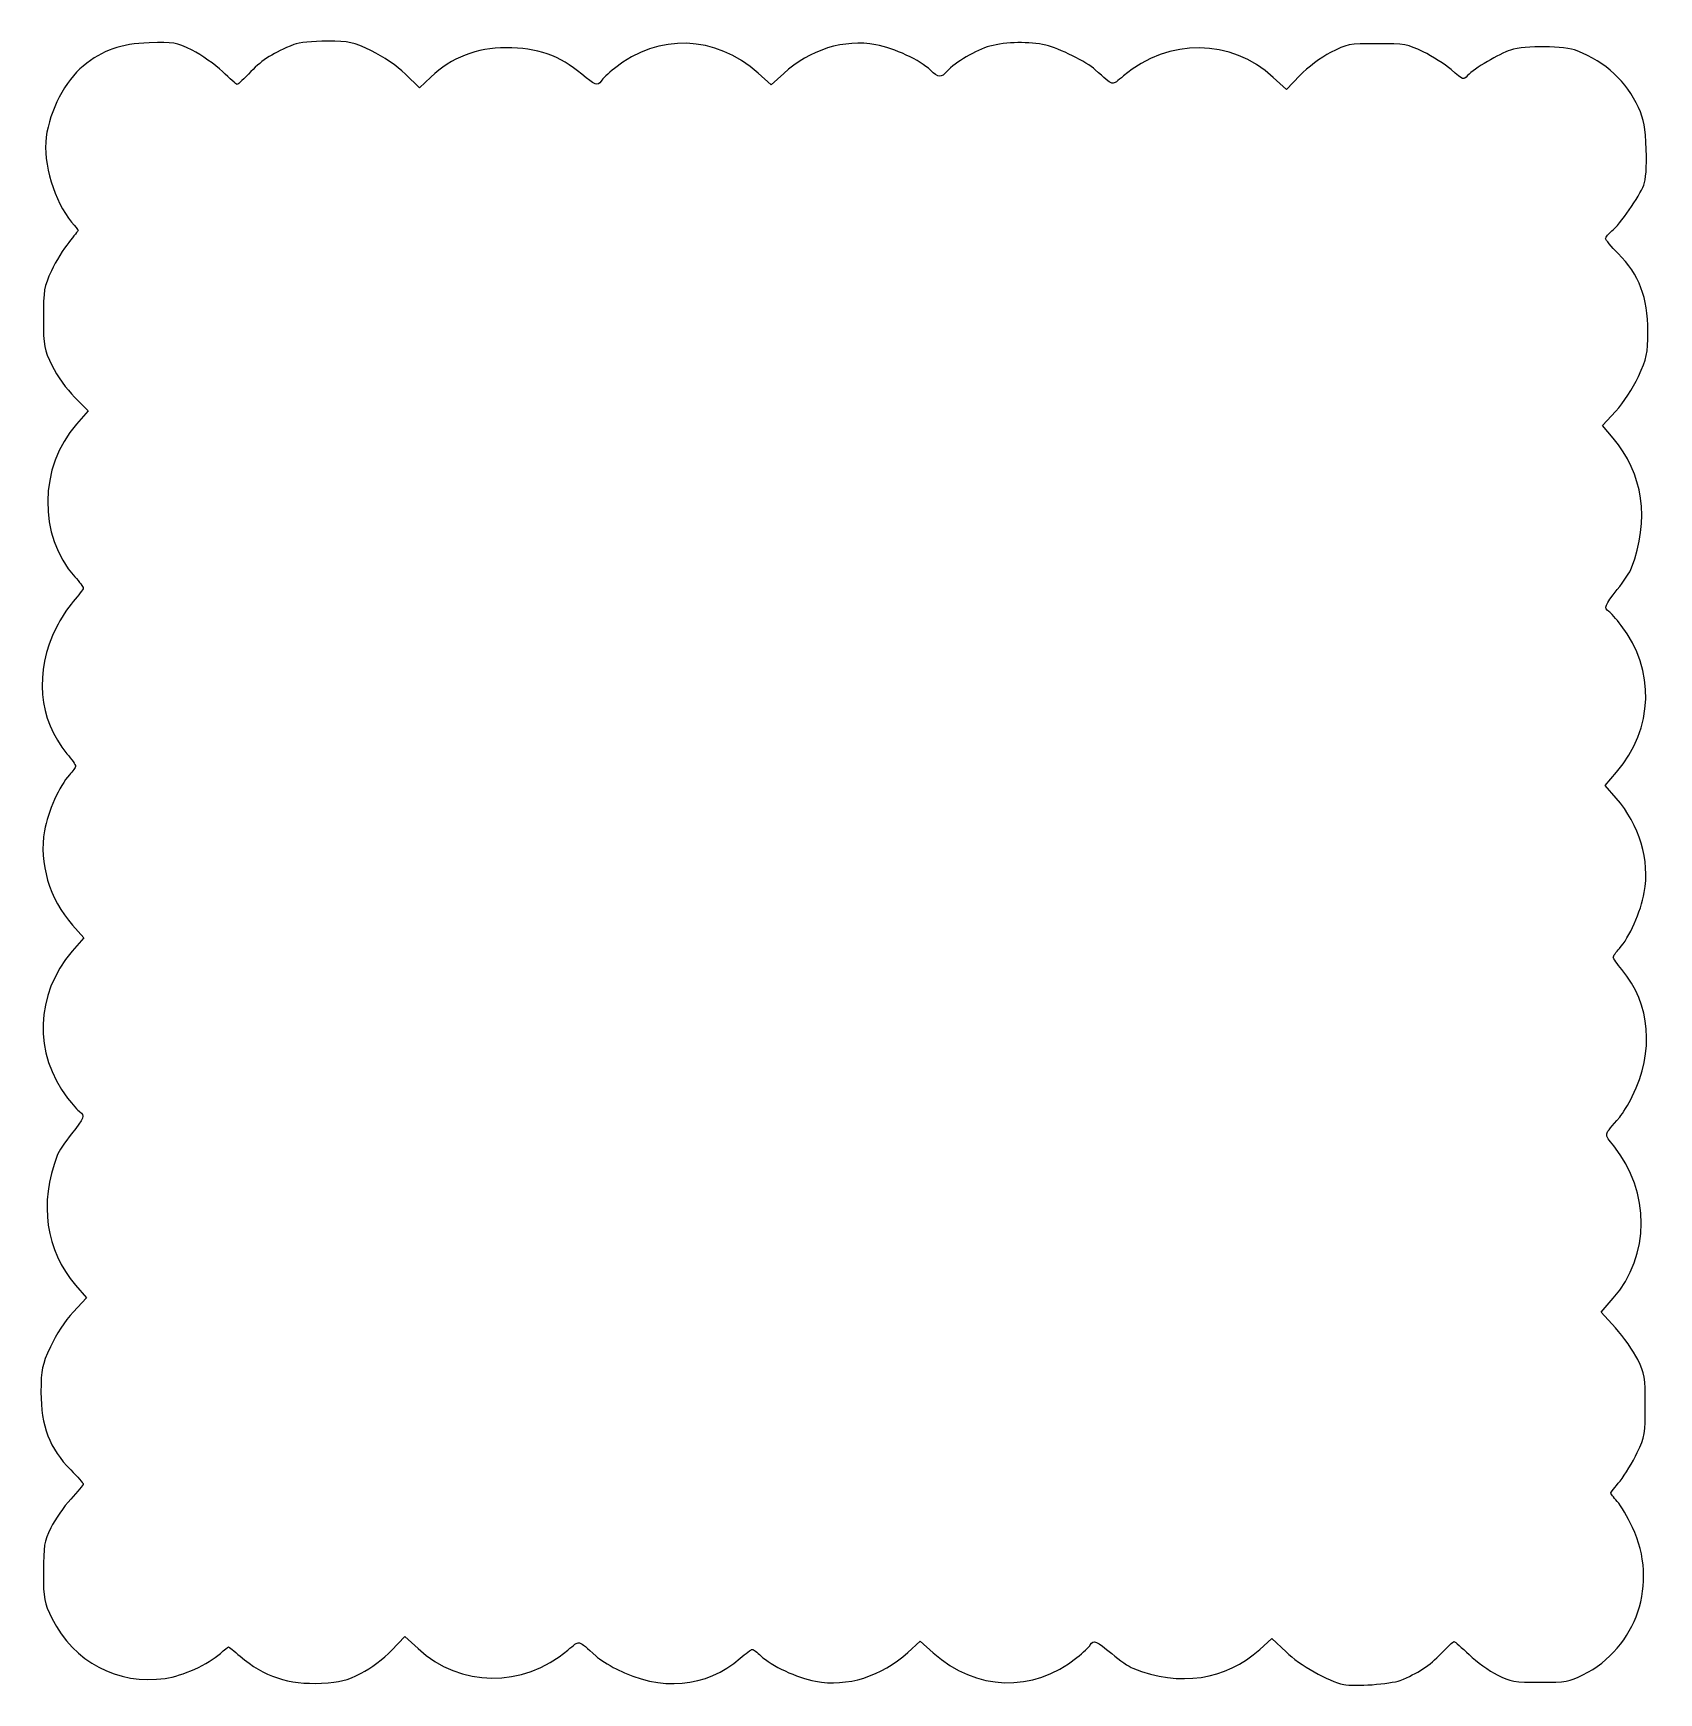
# Model space of a CAD drawing. Header units: centimetres. Extents: x -25.5 to 13.3, y -17.3 to 22.4.
import ezdxf

# ---------------------------------------------------------------- set-up
doc = ezdxf.new("R2010")
doc.units = ezdxf.units.CM
doc.header["$MEASUREMENT"] = 0
doc.layers.add('Layer 1', color=7, linetype='Continuous')

msp = doc.modelspace()

# ---------------------------------------------------------------- linework, layer by layer
at = {"layer": 'Layer 1'}
msp.add_open_spline([(5.77326, -17.06141), (5.40767, -16.98345), (4.71507, -16.59296), (4.3976, -16.28581), (4.3976, -16.28581), (4.3976, -16.28581), (4.06152, -15.96065), (4.06152, -15.96065), (4.06152, -15.96065), (4.06152, -15.96065), (3.76844, -16.22497), (3.76844, -16.22497), (3.76844, -16.22497), (2.95781, -16.95603), (1.85594, -17.11988), (0.74113, -16.67514), (0.74113, -16.67514), (0.65283, -16.63991), (0.42572, -16.48206), (0.23645, -16.32436), (0.23645, -16.32436), (-0.13075, -16.0184), (-0.19775, -15.99139), (-0.27488, -16.1182), (-0.27488, -16.1182), (-0.30183, -16.16252), (-0.44797, -16.29884), (-0.59963, -16.42115), (-0.59963, -16.42115), (-1.6401, -17.26021), (-3.01134, -17.21472), (-4.02512, -16.30751), (-4.02512, -16.30751), (-4.02512, -16.30751), (-4.33862, -16.02697), (-4.33862, -16.02697), (-4.33862, -16.02697), (-4.33862, -16.02697), (-4.63476, -16.29934), (-4.63476, -16.29934), (-4.63476, -16.29934), (-5.25045, -16.86561), (-6.08475, -17.12547), (-6.83465, -16.98453), (-6.83465, -16.98453), (-7.2837, -16.90013), (-7.89103, -16.61745), (-8.14016, -16.37686), (-8.14016, -16.37686), (-8.22626, -16.29371), (-8.31839, -16.22568), (-8.34489, -16.22568), (-8.34489, -16.22568), (-8.37139, -16.22568), (-8.50061, -16.31984), (-8.63204, -16.43493), (-8.63204, -16.43493), (-9.43862, -17.14119), (-10.53971, -17.23618), (-11.59338, -16.69041), (-11.59338, -16.69041), (-11.77969, -16.59391), (-11.99613, -16.45692), (-12.07437, -16.38599), (-12.07437, -16.38599), (-12.52076, -15.98131), (-12.45532, -15.99554), (-12.74673, -16.23977), (-12.74673, -16.23977), (-13.82949, -17.14724), (-15.31535, -17.13318), (-16.32274, -16.20593), (-16.32274, -16.20593), (-16.32274, -16.20593), (-16.63447, -15.919), (-16.63447, -15.919), (-16.63447, -15.919), (-16.63447, -15.919), (-16.95659, -16.25266), (-16.95659, -16.25266), (-16.95659, -16.25266), (-17.13772, -16.44028), (-17.45621, -16.67756), (-17.68426, -16.79479), (-17.68426, -16.79479), (-18.02946, -16.97224), (-18.17017, -17.00719), (-18.62975, -17.02967), (-18.62975, -17.02967), (-19.41413, -17.06803), (-20.00143, -16.87365), (-20.57042, -16.38736), (-20.57042, -16.38736), (-20.7148, -16.26396), (-20.83981, -16.16301), (-20.84823, -16.16301), (-20.84823, -16.16301), (-20.85665, -16.16301), (-20.94366, -16.23448), (-21.04159, -16.32184), (-21.04159, -16.32184), (-21.33378, -16.58251), (-21.9379, -16.85517), (-22.35789, -16.91594), (-22.35789, -16.91594), (-23.4882, -17.07948), (-24.54492, -16.52176), (-25.05587, -15.49199), (-25.05587, -15.49199), (-25.25521, -15.09024), (-25.26398, -15.04338), (-25.26398, -14.37975), (-25.26398, -14.37975), (-25.26398, -13.74203), (-25.24995, -13.65815), (-25.08757, -13.32501), (-25.08757, -13.32501), (-24.99054, -13.12595), (-24.77684, -12.81673), (-24.61267, -12.63785), (-24.61267, -12.63785), (-24.4485, -12.45897), (-24.31418, -12.29638), (-24.31418, -12.27653), (-24.31418, -12.27653), (-24.31418, -12.25668), (-24.44937, -12.10423), (-24.61461, -11.93774), (-24.61461, -11.93774), (-25.1221, -11.4264), (-25.32608, -10.8922), (-25.323, -10.08252), (-25.323, -10.08252), (-25.3209, -9.53057), (-25.30442, -9.45155), (-25.09769, -9.00229), (-25.09769, -9.00229), (-24.963, -8.70959), (-24.74873, -8.38138), (-24.55679, -8.17377), (-24.55679, -8.17377), (-24.55679, -8.17377), (-24.23894, -7.82997), (-24.23894, -7.82997), (-24.23894, -7.82997), (-24.23894, -7.82997), (-24.49732, -7.53015), (-24.49732, -7.53015), (-24.49732, -7.53015), (-25.21197, -6.7009), (-25.37214, -5.57372), (-24.93738, -4.43331), (-24.93738, -4.43331), (-24.90294, -4.34298), (-24.74864, -4.11066), (-24.59447, -3.91704), (-24.59447, -3.91704), (-24.29538, -3.5414), (-24.26897, -3.47286), (-24.39294, -3.39397), (-24.39294, -3.39397), (-24.43626, -3.3664), (-24.56953, -3.2169), (-24.68909, -3.06176), (-24.68909, -3.06176), (-25.5093, -1.99739), (-25.46484, -0.59465), (-24.578, 0.44242), (-24.578, 0.44242), (-24.578, 0.44242), (-24.30376, 0.76312), (-24.30376, 0.76312), (-24.30376, 0.76312), (-24.30376, 0.76312), (-24.57001, 1.06606), (-24.57001, 1.06606), (-24.57001, 1.06606), (-25.12357, 1.69589), (-25.37759, 2.54936), (-25.23982, 3.31648), (-25.23982, 3.31648), (-25.15732, 3.77585), (-24.88098, 4.39713), (-24.6458, 4.65198), (-24.6458, 4.65198), (-24.56452, 4.74006), (-24.49802, 4.8343), (-24.49802, 4.86141), (-24.49802, 4.86141), (-24.49802, 4.88852), (-24.59007, 5.02071), (-24.70257, 5.15516), (-24.70257, 5.15516), (-25.39111, 5.97804), (-25.48567, 7.10698), (-24.95572, 8.17762), (-24.95572, 8.17762), (-24.86326, 8.36441), (-24.68152, 8.64113), (-24.55186, 8.79255), (-24.55186, 8.79255), (-24.42219, 8.94397), (-24.31567, 9.08745), (-24.31515, 9.11139), (-24.31515, 9.11139), (-24.31462, 9.13533), (-24.40604, 9.25747), (-24.51829, 9.38282), (-24.51829, 9.38282), (-25.39228, 10.35875), (-25.37436, 12.00387), (-24.47863, 13.02251), (-24.47863, 13.02251), (-24.47863, 13.02251), (-24.19822, 13.3414), (-24.19822, 13.3414), (-24.19822, 13.3414), (-24.19822, 13.3414), (-24.52439, 13.67092), (-24.52439, 13.67092), (-24.52439, 13.67092), (-24.70603, 13.85443), (-24.94216, 14.18531), (-25.05728, 14.41768), (-25.05728, 14.41768), (-25.25643, 14.81964), (-25.264, 14.86133), (-25.264, 15.55581), (-25.264, 15.55581), (-25.264, 16.23329), (-25.25253, 16.30122), (-25.07345, 16.68415), (-25.07345, 16.68415), (-24.96865, 16.90825), (-24.78252, 17.21416), (-24.65982, 17.36395), (-24.65982, 17.36395), (-24.53713, 17.51374), (-24.43674, 17.64334), (-24.43674, 17.65196), (-24.43674, 17.65196), (-24.43674, 17.66057), (-24.50661, 17.74958), (-24.59201, 17.84976), (-24.59201, 17.84976), (-25.00091, 18.32941), (-25.2812, 19.26228), (-25.20004, 19.87339), (-25.20004, 19.87339), (-25.11501, 20.51368), (-24.7443, 21.22513), (-24.31409, 21.57369), (-24.31409, 21.57369), (-23.83987, 21.95791), (-23.42555, 22.10398), (-22.74355, 22.12743), (-22.74355, 22.12743), (-22.15038, 22.14782), (-22.10466, 22.13986), (-21.71744, 21.94882), (-21.71744, 21.94882), (-21.49454, 21.83885), (-21.1683, 21.61071), (-20.99248, 21.44184), (-20.99248, 21.44184), (-20.81666, 21.27298), (-20.65797, 21.13514), (-20.63984, 21.13554), (-20.63984, 21.13554), (-20.62171, 21.13594), (-20.47427, 21.2734), (-20.3122, 21.44101), (-20.3122, 21.44101), (-20.03268, 21.73008), (-19.77441, 21.89252), (-19.2894, 22.08431), (-19.2894, 22.08431), (-19.1611, 22.13504), (-18.84102, 22.16819), (-18.49279, 22.1668), (-18.49279, 22.1668), (-17.95323, 22.16465), (-17.87599, 22.14779), (-17.43682, 21.93631), (-17.43682, 21.93631), (-17.14993, 21.79816), (-16.82982, 21.57931), (-16.62547, 21.3816), (-16.62547, 21.3816), (-16.62547, 21.3816), (-16.28795, 21.05506), (-16.28795, 21.05506), (-16.28795, 21.05506), (-16.28795, 21.05506), (-16.01771, 21.30988), (-16.01771, 21.30988), (-16.01771, 21.30988), (-15.52353, 21.77586), (-14.9227, 22.01065), (-14.22165, 22.01173), (-14.22165, 22.01173), (-13.47943, 22.01287), (-12.93856, 21.82328), (-12.41529, 21.37853), (-12.41529, 21.37853), (-12.10715, 21.11663), (-12.0309, 21.08964), (-11.95443, 21.21539), (-11.95443, 21.21539), (-11.92748, 21.25971), (-11.78134, 21.39603), (-11.62968, 21.51834), (-11.62968, 21.51834), (-10.58921, 22.35739), (-9.21797, 22.3119), (-8.20419, 21.4047), (-8.20419, 21.4047), (-8.20419, 21.4047), (-7.89069, 21.12416), (-7.89069, 21.12416), (-7.89069, 21.12416), (-7.89069, 21.12416), (-7.59455, 21.39653), (-7.59455, 21.39653), (-7.59455, 21.39653), (-6.97886, 21.9628), (-6.14456, 22.22266), (-5.39466, 22.08172), (-5.39466, 22.08172), (-4.94561, 21.99732), (-4.33828, 21.71464), (-4.08915, 21.47405), (-4.08915, 21.47405), (-3.89901, 21.29043), (-3.83747, 21.28629), (-3.69483, 21.44753), (-3.69483, 21.44753), (-3.50189, 21.66563), (-3.00482, 21.95692), (-2.67002, 22.04809), (-2.67002, 22.04809), (-2.29057, 22.15142), (-1.72267, 22.16111), (-1.33963, 22.0708), (-1.33963, 22.0708), (-1.01699, 21.99473), (-0.36029, 21.66958), (-0.15726, 21.48538), (-0.15726, 21.48538), (0.29155, 21.0782), (0.22591, 21.09264), (0.51743, 21.33696), (0.51743, 21.33696), (1.60019, 22.24443), (3.08605, 22.23036), (4.09344, 21.30312), (4.09344, 21.30312), (4.09344, 21.30312), (4.40517, 21.01619), (4.40517, 21.01619), (4.40517, 21.01619), (4.40517, 21.01619), (4.72729, 21.34985), (4.72729, 21.34985), (4.72729, 21.34985), (4.90668, 21.53567), (5.23013, 21.77721), (5.45728, 21.89498), (5.45728, 21.89498), (5.85021, 22.0987), (5.89097, 22.10645), (6.56985, 22.10645), (6.56985, 22.10645), (7.23116, 22.10645), (7.29907, 22.0945), (7.67285, 21.91231), (7.67285, 21.91231), (7.89192, 21.80553), (8.19096, 21.61513), (8.33738, 21.48918), (8.33738, 21.48918), (8.64433, 21.22517), (8.61911, 21.23419), (8.73079, 21.34843), (8.73079, 21.34843), (8.89628, 21.51772), (9.48262, 21.86358), (9.75629, 21.95333), (9.75629, 21.95333), (10.10101, 22.06638), (11.05391, 22.05683), (11.34951, 21.93735), (11.34951, 21.93735), (12.0299, 21.66237), (12.52611, 21.20235), (12.80898, 20.58432), (12.80898, 20.58432), (12.94644, 20.28398), (12.97647, 20.12104), (12.99423, 19.57907), (12.99423, 19.57907), (13.00803, 19.15766), (12.98853, 18.86276), (12.93826, 18.73282), (12.93826, 18.73282), (12.83339, 18.46176), (12.36545, 17.78746), (12.17695, 17.63578), (12.17695, 17.63578), (12.09259, 17.5679), (12.02358, 17.48716), (12.02358, 17.45635), (12.02358, 17.45635), (12.02358, 17.42554), (12.15877, 17.26411), (12.32401, 17.09762), (12.32401, 17.09762), (12.8315, 16.58628), (13.03548, 16.05208), (13.0324, 15.2424), (13.0324, 15.2424), (13.03029, 14.69045), (13.01382, 14.61143), (12.80709, 14.16217), (12.80709, 14.16217), (12.6724, 13.86947), (12.45813, 13.54126), (12.26619, 13.33365), (12.26619, 13.33365), (12.26619, 13.33365), (11.94834, 12.98985), (11.94834, 12.98985), (11.94834, 12.98985), (11.94834, 12.98985), (12.20672, 12.69003), (12.20672, 12.69003), (12.20672, 12.69003), (12.92137, 11.86078), (13.08154, 10.7336), (12.64678, 9.59319), (12.64678, 9.59319), (12.61234, 9.50286), (12.45804, 9.27054), (12.30387, 9.07692), (12.30387, 9.07692), (12.00478, 8.70129), (11.97837, 8.63274), (12.10234, 8.55385), (12.10234, 8.55385), (12.14566, 8.52628), (12.27893, 8.37678), (12.39848, 8.22164), (12.39848, 8.22164), (13.2187, 7.15727), (13.17423, 5.75453), (12.28739, 4.71746), (12.28739, 4.71746), (12.28739, 4.71746), (12.01315, 4.39676), (12.01315, 4.39676), (12.01315, 4.39676), (12.01315, 4.39676), (12.2794, 4.09382), (12.2794, 4.09382), (12.2794, 4.09382), (12.83296, 3.46399), (13.08698, 2.61052), (12.94921, 1.8434), (12.94921, 1.8434), (12.86671, 1.38403), (12.59037, 0.76275), (12.35519, 0.5079), (12.35519, 0.5079), (12.27391, 0.41982), (12.2074, 0.32558), (12.2074, 0.29847), (12.2074, 0.29847), (12.2074, 0.27136), (12.29945, 0.13917), (12.41195, 0.00472), (12.41195, 0.00472), (13.10235, -0.82039), (13.19521, -1.94677), (12.66169, -3.02464), (12.66169, -3.02464), (12.56736, -3.21523), (12.43344, -3.43664), (12.36411, -3.51668), (12.36411, -3.51668), (11.96851, -3.97333), (11.98243, -3.90638), (12.22117, -4.20449), (12.22117, -4.20449), (13.103, -5.30556), (13.09602, -6.82411), (12.20446, -7.84155), (12.20446, -7.84155), (12.20446, -7.84155), (11.91612, -8.1706), (11.91612, -8.1706), (11.91612, -8.1706), (11.91612, -8.1706), (12.26346, -8.55071), (12.26346, -8.55071), (12.26346, -8.55071), (12.45449, -8.75977), (12.69238, -9.09827), (12.79209, -9.30293), (12.79209, -9.30293), (12.96136, -9.65038), (12.97338, -9.72284), (12.97338, -10.39593), (12.97338, -10.39593), (12.97338, -11.07341), (12.96191, -11.14134), (12.78283, -11.52427), (12.78283, -11.52427), (12.67803, -11.74837), (12.4919, -12.05428), (12.3692, -12.20407), (12.3692, -12.20407), (12.24651, -12.35386), (12.14612, -12.48346), (12.14612, -12.49208), (12.14612, -12.49208), (12.14612, -12.50069), (12.21635, -12.5897), (12.3022, -12.68988), (12.3022, -12.68988), (12.38804, -12.79005), (12.55189, -13.06947), (12.66631, -13.31081), (12.66631, -13.31081), (13.29551, -14.63798), (12.7764, -16.18472), (11.48385, -16.83403), (11.48385, -16.83403), (11.16616, -16.99362), (11.07493, -17.00926), (10.46099, -17.00926), (10.46099, -17.00926), (9.8475, -17.00926), (9.75568, -16.99356), (9.43911, -16.83452), (9.43911, -16.83452), (9.2478, -16.73842), (8.94552, -16.5198), (8.76738, -16.34871), (8.76738, -16.34871), (8.58923, -16.17762), (8.42749, -16.03763), (8.40795, -16.03763), (8.40795, -16.03763), (8.38841, -16.03763), (8.24949, -16.16689), (8.09923, -16.32489), (8.09923, -16.32489), (7.82867, -16.60938), (7.53595, -16.80038), (7.12134, -16.96295), (7.12134, -16.96295), (6.89266, -17.05262), (6.02809, -17.11577), (5.77323, -17.06142), (5.77323, -17.06142), (5.77323, -17.06142), (5.77326, -17.06141), (5.77326, -17.06141)], degree=3, knots=[0, 0, 0, 0, 0.00699301, 0.00699301, 0.00699301, 0.00699301, 0.01398601, 0.01398601, 0.01398601, 0.01398601, 0.02097902, 0.02097902, 0.02097902, 0.02097902, 0.02797203, 0.02797203, 0.02797203, 0.02797203, 0.03496503, 0.03496503, 0.03496503, 0.03496503, 0.04195804, 0.04195804, 0.04195804, 0.04195804, 0.04895105, 0.04895105, 0.04895105, 0.04895105, 0.05594406, 0.05594406, 0.05594406, 0.05594406, 0.06293706, 0.06293706, 0.06293706, 0.06293706, 0.06993007, 0.06993007, 0.06993007, 0.06993007, 0.07692308, 0.07692308, 0.07692308, 0.07692308, 0.08391608, 0.08391608, 0.08391608, 0.08391608, 0.09090909, 0.09090909, 0.09090909, 0.09090909, 0.0979021, 0.0979021, 0.0979021, 0.0979021, 0.1048951, 0.1048951, 0.1048951, 0.1048951, 0.11188811, 0.11188811, 0.11188811, 0.11188811, 0.11888112, 0.11888112, 0.11888112, 0.11888112, 0.12587413, 0.12587413, 0.12587413, 0.12587413, 0.13286713, 0.13286713, 0.13286713, 0.13286713, 0.13986014, 0.13986014, 0.13986014, 0.13986014, 0.14685315, 0.14685315, 0.14685315, 0.14685315, 0.15384615, 0.15384615, 0.15384615, 0.15384615, 0.16083916, 0.16083916, 0.16083916, 0.16083916, 0.16783217, 0.16783217, 0.16783217, 0.16783217, 0.17482517, 0.17482517, 0.17482517, 0.17482517, 0.18181818, 0.18181818, 0.18181818, 0.18181818, 0.18881119, 0.18881119, 0.18881119, 0.18881119, 0.1958042, 0.1958042, 0.1958042, 0.1958042, 0.2027972, 0.2027972, 0.2027972, 0.2027972, 0.20979021, 0.20979021, 0.20979021, 0.20979021, 0.21678322, 0.21678322, 0.21678322, 0.21678322, 0.22377622, 0.22377622, 0.22377622, 0.22377622, 0.23076923, 0.23076923, 0.23076923, 0.23076923, 0.23776224, 0.23776224, 0.23776224, 0.23776224, 0.24475524, 0.24475524, 0.24475524, 0.24475524, 0.25174825, 0.25174825, 0.25174825, 0.25174825, 0.25874126, 0.25874126, 0.25874126, 0.25874126, 0.26573427, 0.26573427, 0.26573427, 0.26573427, 0.27272727, 0.27272727, 0.27272727, 0.27272727, 0.27972028, 0.27972028, 0.27972028, 0.27972028, 0.28671329, 0.28671329, 0.28671329, 0.28671329, 0.29370629, 0.29370629, 0.29370629, 0.29370629, 0.3006993, 0.3006993, 0.3006993, 0.3006993, 0.30769231, 0.30769231, 0.30769231, 0.30769231, 0.31468531, 0.31468531, 0.31468531, 0.31468531, 0.32167832, 0.32167832, 0.32167832, 0.32167832, 0.32867133, 0.32867133, 0.32867133, 0.32867133, 0.33566434, 0.33566434, 0.33566434, 0.33566434, 0.34265734, 0.34265734, 0.34265734, 0.34265734, 0.34965035, 0.34965035, 0.34965035, 0.34965035, 0.35664336, 0.35664336, 0.35664336, 0.35664336, 0.36363636, 0.36363636, 0.36363636, 0.36363636, 0.37062937, 0.37062937, 0.37062937, 0.37062937, 0.37762238, 0.37762238, 0.37762238, 0.37762238, 0.38461538, 0.38461538, 0.38461538, 0.38461538, 0.39160839, 0.39160839, 0.39160839, 0.39160839, 0.3986014, 0.3986014, 0.3986014, 0.3986014, 0.40559441, 0.40559441, 0.40559441, 0.40559441, 0.41258741, 0.41258741, 0.41258741, 0.41258741, 0.41958042, 0.41958042, 0.41958042, 0.41958042, 0.42657343, 0.42657343, 0.42657343, 0.42657343, 0.43356643, 0.43356643, 0.43356643, 0.43356643, 0.44055944, 0.44055944, 0.44055944, 0.44055944, 0.44755245, 0.44755245, 0.44755245, 0.44755245, 0.45454545, 0.45454545, 0.45454545, 0.45454545, 0.46153846, 0.46153846, 0.46153846, 0.46153846, 0.46853147, 0.46853147, 0.46853147, 0.46853147, 0.47552448, 0.47552448, 0.47552448, 0.47552448, 0.48251748, 0.48251748, 0.48251748, 0.48251748, 0.48951049, 0.48951049, 0.48951049, 0.48951049, 0.4965035, 0.4965035, 0.4965035, 0.4965035, 0.5034965, 0.5034965, 0.5034965, 0.5034965, 0.51048951, 0.51048951, 0.51048951, 0.51048951, 0.51748252, 0.51748252, 0.51748252, 0.51748252, 0.52447552, 0.52447552, 0.52447552, 0.52447552, 0.53146853, 0.53146853, 0.53146853, 0.53146853, 0.53846154, 0.53846154, 0.53846154, 0.53846154, 0.54545455, 0.54545455, 0.54545455, 0.54545455, 0.55244755, 0.55244755, 0.55244755, 0.55244755, 0.55944056, 0.55944056, 0.55944056, 0.55944056, 0.56643357, 0.56643357, 0.56643357, 0.56643357, 0.57342657, 0.57342657, 0.57342657, 0.57342657, 0.58041958, 0.58041958, 0.58041958, 0.58041958, 0.58741259, 0.58741259, 0.58741259, 0.58741259, 0.59440559, 0.59440559, 0.59440559, 0.59440559, 0.6013986, 0.6013986, 0.6013986, 0.6013986, 0.60839161, 0.60839161, 0.60839161, 0.60839161, 0.61538462, 0.61538462, 0.61538462, 0.61538462, 0.62237762, 0.62237762, 0.62237762, 0.62237762, 0.62937063, 0.62937063, 0.62937063, 0.62937063, 0.63636364, 0.63636364, 0.63636364, 0.63636364, 0.64335664, 0.64335664, 0.64335664, 0.64335664, 0.65034965, 0.65034965, 0.65034965, 0.65034965, 0.65734266, 0.65734266, 0.65734266, 0.65734266, 0.66433566, 0.66433566, 0.66433566, 0.66433566, 0.67132867, 0.67132867, 0.67132867, 0.67132867, 0.67832168, 0.67832168, 0.67832168, 0.67832168, 0.68531469, 0.68531469, 0.68531469, 0.68531469, 0.69230769, 0.69230769, 0.69230769, 0.69230769, 0.6993007, 0.6993007, 0.6993007, 0.6993007, 0.70629371, 0.70629371, 0.70629371, 0.70629371, 0.71328671, 0.71328671, 0.71328671, 0.71328671, 0.72027972, 0.72027972, 0.72027972, 0.72027972, 0.72727273, 0.72727273, 0.72727273, 0.72727273, 0.73426573, 0.73426573, 0.73426573, 0.73426573, 0.74125874, 0.74125874, 0.74125874, 0.74125874, 0.74825175, 0.74825175, 0.74825175, 0.74825175, 0.75524476, 0.75524476, 0.75524476, 0.75524476, 0.76223776, 0.76223776, 0.76223776, 0.76223776, 0.76923077, 0.76923077, 0.76923077, 0.76923077, 0.77622378, 0.77622378, 0.77622378, 0.77622378, 0.78321678, 0.78321678, 0.78321678, 0.78321678, 0.79020979, 0.79020979, 0.79020979, 0.79020979, 0.7972028, 0.7972028, 0.7972028, 0.7972028, 0.8041958, 0.8041958, 0.8041958, 0.8041958, 0.81118881, 0.81118881, 0.81118881, 0.81118881, 0.81818182, 0.81818182, 0.81818182, 0.81818182, 0.82517483, 0.82517483, 0.82517483, 0.82517483, 0.83216783, 0.83216783, 0.83216783, 0.83216783, 0.83916084, 0.83916084, 0.83916084, 0.83916084, 0.84615385, 0.84615385, 0.84615385, 0.84615385, 0.85314685, 0.85314685, 0.85314685, 0.85314685, 0.86013986, 0.86013986, 0.86013986, 0.86013986, 0.86713287, 0.86713287, 0.86713287, 0.86713287, 0.87412587, 0.87412587, 0.87412587, 0.87412587, 0.88111888, 0.88111888, 0.88111888, 0.88111888, 0.88811189, 0.88811189, 0.88811189, 0.88811189, 0.8951049, 0.8951049, 0.8951049, 0.8951049, 0.9020979, 0.9020979, 0.9020979, 0.9020979, 0.90909091, 0.90909091, 0.90909091, 0.90909091, 0.91608392, 0.91608392, 0.91608392, 0.91608392, 0.92307692, 0.92307692, 0.92307692, 0.92307692, 0.93006993, 0.93006993, 0.93006993, 0.93006993, 0.93706294, 0.93706294, 0.93706294, 0.93706294, 0.94405594, 0.94405594, 0.94405594, 0.94405594, 0.95104895, 0.95104895, 0.95104895, 0.95104895, 0.95804196, 0.95804196, 0.95804196, 0.95804196, 0.96503497, 0.96503497, 0.96503497, 0.96503497, 0.97202797, 0.97202797, 0.97202797, 0.97202797, 0.97902098, 0.97902098, 0.97902098, 0.97902098, 0.98601399, 0.98601399, 0.98601399, 0.98601399, 1, 1, 1, 1], dxfattribs=at)

doc.saveas('drawing.dxf')
